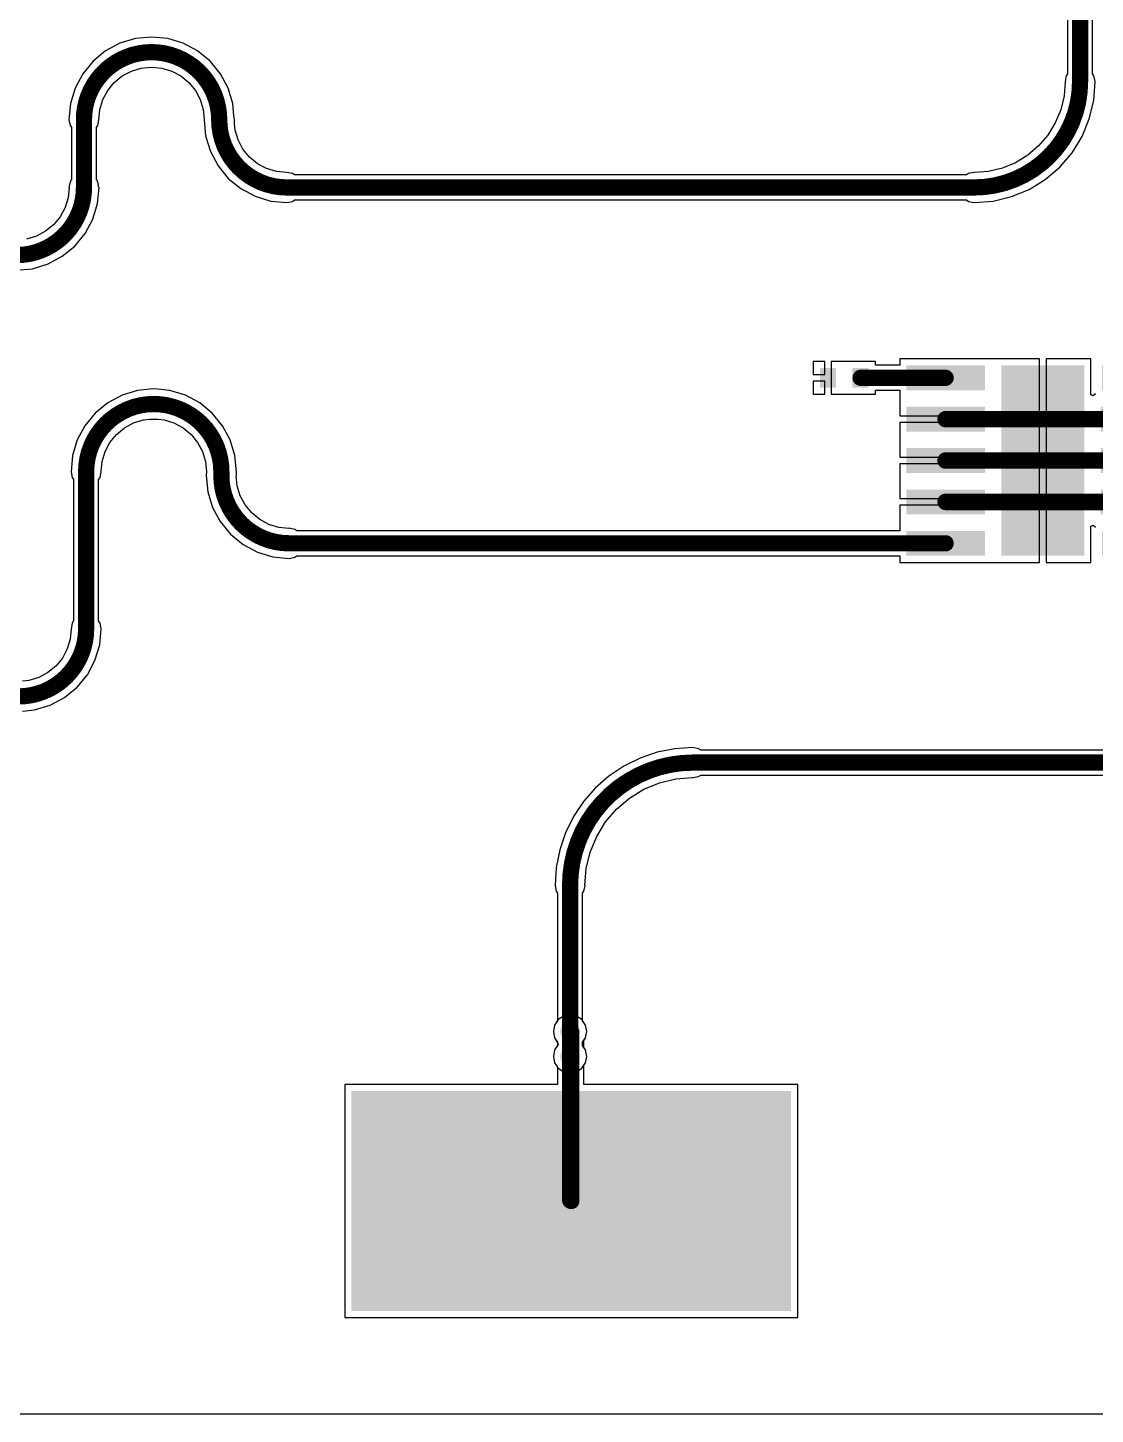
# Model space of a CAD drawing. Header units: millimetres. Extents: x 0.2 to 99.8, y 0.1 to 99.7.
# Drawn here: x 33.35 to 66.13, y 0.06 to 42.62 of the extents above; entities that cross this region are included whole.
import ezdxf

# ---------------------------------------------------------------- set-up
doc = ezdxf.new("R2010")
doc.units = ezdxf.units.MM
for name, color, linetype in [('BottomLayer', 5, 'Continuous'), ('TopLayer', 1, 'Continuous'), ('ViaHoleLayer', 16, 'Continuous')]:
    doc.layers.add(name, color=color, linetype=linetype)

# ---------------------------------------------------------------- blocks, each defined once
blk = doc.blocks.new('ANTENNA_PAD_1')
at = {"layer": 'TopLayer'}
blk.add_hatch(color=1, dxfattribs=at).paths.add_polyline_path([(-6.71199953, 3.3749996), (6.78800141, 3.3749996), (6.78800141, -3.3749996), (-6.71199953, -3.3749996)])
blk = doc.blocks.new('SM1L_MNC_B_5')
at = {"layer": 'BottomLayer'}
for points in [[(-4.191, 2.921), (-1.778, 2.921), (-1.778, 2.159), (-4.191, 2.159)], [(-1.27, 2.921), (1.27, 2.921), (1.27, -2.921), (-1.27, -2.921)], [(1.81600094, 2.921), (4.22900094, 2.921), (4.22900094, 2.159), (1.81600094, 2.159)], [(-4.191, 1.651), (-1.778, 1.651), (-1.778, 0.889), (-4.191, 0.889)], [(1.778, 1.651), (4.191, 1.651), (4.191, 0.889), (1.778, 0.889)], [(-4.191, 0.3809999999999999), (-1.778, 0.3809999999999999), (-1.778, -0.3809999999999999), (-4.191, -0.3809999999999999)], [(1.778, 0.3809999999999999), (4.191, 0.3809999999999999), (4.191, -0.3809999999999999), (1.778, -0.3809999999999999)], [(-4.191, -0.889), (-1.778, -0.889), (-1.778, -1.651), (-4.191, -1.651)], [(1.778, -0.889), (4.191, -0.889), (4.191, -1.651), (1.778, -1.651)], [(-4.191, -2.159), (-1.778, -2.159), (-1.778, -2.921), (-4.191, -2.921)], [(1.81600094, -2.159), (4.22900094, -2.159), (4.22900094, -2.921), (1.81600094, -2.921)]]:
    blk.add_hatch(color=5, dxfattribs=at).paths.add_polyline_path(points)
blk = doc.blocks.new('R0402_B_8')
at = {"layer": 'BottomLayer'}
for points in [[(-0.7499985, 0.2999994), (-0.2499995, 0.2999994), (-0.2499995, -0.2999994), (-0.7499985, -0.2999994)], [(0.25000204, 0.2999994), (0.75000104, 0.2999994), (0.75000104, -0.2999994), (0.25000204, -0.2999994)]]:
    blk.add_hatch(color=5, dxfattribs=at).paths.add_polyline_path(points)

msp = doc.modelspace()

# ---------------------------------------------------------------- hatches: boundary and pattern name
at = {"layer": 'BottomLayer'}
h = msp.add_hatch(color=5, dxfattribs=at)
edge = h.paths.add_edge_path()
edge.add_arc((50.0000016, 11.8138067), 0.2999994, 0, 360)
h = msp.add_hatch(color=5, dxfattribs=at)
edge = h.paths.add_edge_path()
edge.add_arc((50.0000016, 11.049), 0.2999994, 0, 360)
at = {"layer": 'TopLayer'}
h = msp.add_hatch(color=1, dxfattribs=at)
edge = h.paths.add_edge_path()
edge.add_arc((50.0000016, 11.8138067), 0.2999994, 0, 360)
h = msp.add_hatch(color=1, dxfattribs=at)
edge = h.paths.add_edge_path()
edge.add_arc((50.0000016, 11.049), 0.2999994, 0, 360)
at = {"layer": 'ViaHoleLayer'}
h = msp.add_hatch(color=16, dxfattribs=at)
edge = h.paths.add_edge_path()
edge.add_arc((50.0000016, 11.8138067), 0.1499997, 0, 360)
h = msp.add_hatch(color=16, dxfattribs=at)
edge = h.paths.add_edge_path()
edge.add_arc((50.0000016, 11.049), 0.1499997, 0, 360)

# ---------------------------------------------------------------- linework, layer by layer
at = {"layer": 'BottomLayer'}
for p, q in [((65.27519076, 46.99753871999999), (65.27519076, 41.20869329999999)), ((66.04280924, 41.20869329999999), (66.04280924, 46.99753871999999)), ((36.1777788, 42.14331678), (35.73841976, 41.90847599999999)), ((36.65450886, 42.28793167999999), (36.1777788, 42.14331678)), ((37.0282724, 42.3247439), (36.65450886, 42.28793167999999)), ((37.15028892, 42.33676572), (37.0282724, 42.3247439)), ((37.15029908, 42.33676826), (37.15028892, 42.33676826)), ((37.15028892, 42.33676826), (37.15028892, 42.33676572)), ((37.15030161999999, 42.33676572), (37.15029908, 42.33676826)), ((37.27231305999999, 42.32474644), (37.15030161999999, 42.33676572)), ((37.64608167999999, 42.28793167999999), (37.27231305999999, 42.32474644)), ((38.12281174, 42.14331678), (37.64608167999999, 42.28793167999999)), ((38.56217078, 41.90847599999999), (38.12281174, 42.14331678)), ((35.73841976, 41.90847599999999), (35.3533202, 41.59243142)), ((38.94727034, 41.59243142), (38.56217078, 41.90847599999999)), ((35.3533202, 41.59243142), (35.03727562, 41.20733186)), ((36.25088508, 41.14151792), (36.53077022, 41.29111884)), ((36.53077022, 41.29111884), (36.83446278, 41.3832421)), ((36.83446278, 41.3832421), (37.02669506, 41.40217525999999)), ((37.02669506, 41.40217525999999), (37.15029146, 41.41038454)), ((37.15029146, 41.41038454), (37.27389547999999, 41.40217525999999)), ((37.27389547999999, 41.40217525999999), (37.46612776, 41.3832421)), ((37.46612776, 41.3832421), (37.76982031999999, 41.29111884)), ((37.76982031999999, 41.29111884), (38.04970546, 41.14151792)), ((39.26331492, 41.20733186), (38.94727034, 41.59243142)), ((35.03727562, 41.20733186), (34.80243484, 40.76797282)), ((35.8042337, 40.69486654), (36.00556426, 40.94018736)), ((36.00556426, 40.94018736), (36.25088508, 41.14151792)), ((38.04970546, 41.14151792), (38.29502627999999, 40.94018736)), ((38.29502627999999, 40.94018736), (38.49635684, 40.69486654)), ((39.4981557, 40.76797282), (39.26331492, 41.20733186)), ((65.20189652, 40.96362139999999), (65.167891, 40.5315166)), ((65.19749723999999, 40.9683839), (65.1974947, 40.9683839)), ((65.1974947, 40.9683839), (65.20189652, 40.96362139999999)), ((65.23262797999999, 41.14499264), (65.19749723999999, 40.9683839)), ((65.27519076, 41.20869329999999), (65.23262797999999, 41.14499264)), ((66.08537202, 41.14499264), (66.04280924, 41.20869329999999)), ((66.0773634, 40.38747066), (66.1230834, 40.9683839)), ((66.12050276, 40.9683839), (66.08537202, 41.14499264)), ((66.1230834, 40.9683839), (66.12050276, 40.9683839)), ((34.80243484, 40.76797282), (34.65781994, 40.29124276)), ((35.65463278, 40.41498139999999), (35.8042337, 40.69486654)), ((38.49635684, 40.69486654), (38.64595775999999, 40.41498139999999)), ((39.6427706, 40.29124276), (39.4981557, 40.76797282)), ((65.167891, 40.5315166), (65.06558996, 40.1054062)), ((34.65781994, 40.29124276), (34.60898844, 39.79545762)), ((35.53179076, 39.79940223999999), (35.56250952, 40.11128884)), ((35.56250952, 40.11128884), (35.65463278, 40.41498139999999)), ((38.64595775999999, 40.41498139999999), (38.73808102, 40.11128884)), ((38.73808102, 40.11128884), (38.75688464, 39.92037482)), ((39.67945328, 39.91880002), (39.6427706, 40.29124276)), ((65.06558996, 40.1054062), (64.89789154, 39.70054543999999)), ((65.94133369999999, 39.82086016), (66.0773634, 40.38747066)), ((34.60898844, 39.79545762), (34.61235902, 39.79545762)), ((34.61235902, 39.79545762), (34.64748976, 39.61884887999999)), ((34.64748976, 39.61884887999999), (34.69005254, 39.55514822)), ((35.45767102, 39.55514822), (35.5002338, 39.61884887999999)), ((35.5002338, 39.61884887999999), (35.53536454, 39.79545762)), ((35.53536707999999, 39.79545762), (35.53179076, 39.79940223999999)), ((35.53536454, 39.79545762), (35.53536707999999, 39.79545762)), ((38.75688464, 39.92037482), (38.76185287999999, 39.79543222)), ((38.76185287999999, 39.79543222), (38.77400424, 39.67208982)), ((38.77400424, 39.67208982), (38.81068691999999, 39.29964708)), ((39.69160463999999, 39.79545762), (39.67945328, 39.91880002)), ((39.69657288, 39.67051502), (39.69160463999999, 39.79545762)), ((39.7153765, 39.479601), (39.69657288, 39.67051502)), ((64.89789154, 39.70054543999999), (64.66892324, 39.32690128)), ((65.71833948, 39.28250462), (65.94133369999999, 39.82086016)), ((34.69005254, 39.55514822), (34.69005254, 37.959284)), ((35.45767102, 37.959284), (35.45767102, 39.55514822)), ((38.81068691999999, 39.29964708), (38.95530182, 38.82291702)), ((39.80749976, 39.17590844), (39.7153765, 39.479601)), ((39.95710068, 38.8960233), (39.80749976, 39.17590844)), ((64.66892324, 39.32690128), (64.38432132, 38.99367868)), ((65.41387476, 38.78566284), (65.71833948, 39.28250462)), ((38.95530182, 38.82291702), (39.19014259999999, 38.38355798)), ((40.15843124, 38.65070248), (39.95710068, 38.8960233)), ((64.38432132, 38.99367868), (64.05109872, 38.70907675999999)), ((65.03543508, 38.34256492), (65.41387476, 38.78566284)), ((39.19014259999999, 38.38355798), (39.50618718, 37.99845842)), ((40.40375206, 38.44937192), (40.15843124, 38.65070248)), ((40.6836372, 38.299771), (40.40375206, 38.44937192)), ((63.2725938, 38.31241004), (62.8464834, 38.210109)), ((63.67745456, 38.48010846), (63.2725938, 38.31241004)), ((64.05109872, 38.70907675999999), (63.67745456, 38.48010846)), ((64.59233716, 37.96412523999999), (65.03543508, 38.34256492)), ((34.64748976, 37.89558333999999), (34.61235902, 37.7189746)), ((34.69005254, 37.959284), (34.64748976, 37.89558333999999)), ((35.5002338, 37.89558333999999), (35.45767102, 37.959284)), ((35.53536454, 37.7189746), (35.5002338, 37.89558333999999)), ((39.50618718, 37.99845842), (39.89128674, 37.68241384)), ((40.98732976, 38.20764774), (40.6836372, 38.299771)), ((41.29921636, 38.17692898), (40.98732976, 38.20764774)), ((41.30316098, 38.1805053), (41.29921636, 38.17692898)), ((41.30316098, 38.18050276), (41.30316098, 38.1805053)), ((41.47976971999999, 38.14537202), (41.30316098, 38.18050276)), ((41.54347038, 38.10280924), (41.47976971999999, 38.14537202)), ((62.1693067, 38.10280924), (41.54347038, 38.10280924)), ((62.23300735999999, 38.14537202), (62.1693067, 38.10280924)), ((62.4096161, 38.18050276), (62.23300735999999, 38.14537202)), ((62.4143786, 38.17610347999999), (62.4096161, 38.1805053)), ((62.4096161, 38.1805053), (62.4096161, 38.18050276)), ((62.8464834, 38.210109), (62.4143786, 38.17610347999999)), ((64.09549538, 37.65966052), (64.59233716, 37.96412523999999)), ((34.6159328, 37.71502998), (34.58521404, 37.40314338)), ((34.61235902, 37.7189746), (34.61235648, 37.7189746)), ((34.61235648, 37.7189746), (34.6159328, 37.71502998)), ((35.48990362, 37.22318946), (35.53873512, 37.7189746)), ((35.53873512, 37.7189746), (35.53536454, 37.7189746)), ((39.89128674, 37.68241384), (40.33064578, 37.44757306)), ((63.55713983999999, 37.4366663), (64.09549538, 37.65966052)), ((34.49309078, 37.09945082), (34.34348986, 36.81956568)), ((34.58521404, 37.40314338), (34.49309078, 37.09945082)), ((35.34528872, 36.7464594), (35.48990362, 37.22318946)), ((40.33064578, 37.44757306), (40.80737584, 37.30295816)), ((40.80737584, 37.30295816), (41.30316098, 37.25412666)), ((41.30316098, 37.25749724), (41.47976971999999, 37.29262798)), ((41.30316098, 37.25412666), (41.30316098, 37.25749724)), ((41.47976971999999, 37.29262798), (41.54347038, 37.33519076)), ((41.54347038, 37.33519076), (62.1693067, 37.33519076)), ((62.1693067, 37.33519076), (62.23300735999999, 37.29262798)), ((62.23300735999999, 37.29262798), (62.4096161, 37.25749724)), ((62.4096161, 37.25491659999999), (62.99052934, 37.3006366)), ((62.4096161, 37.25749724), (62.4096161, 37.25491659999999)), ((62.99052934, 37.3006366), (63.55713983999999, 37.4366663)), ((34.34348986, 36.81956568), (34.1421593, 36.57424486)), ((35.11044794, 36.30710036), (35.34528872, 36.7464594)), ((33.61695334, 36.22331338), (33.31326077999999, 36.13119012)), ((33.89683848, 36.3729143), (33.61695334, 36.22331338)), ((34.1421593, 36.57424486), (33.89683848, 36.3729143)), ((34.79440336, 35.9220008), (35.11044794, 36.30710036)), ((34.4093038, 35.60595622), (34.79440336, 35.9220008)), ((33.4932147, 35.22650054), (33.96994476, 35.37111544)), ((33.96994476, 35.37111544), (34.4093038, 35.60595622)), ((33.11945116, 35.18968831999999), (33.4932147, 35.22650054)), ((57.81840099999999, 32.3801994), (57.4668015, 32.3801994)), ((57.4668015, 32.3801994), (57.4668015, 31.9786)), ((57.81840099999999, 31.9786), (57.81840099999999, 32.3801994)), ((58.33979949999999, 32.3801994), (58.021601, 32.3801994)), ((58.021601, 32.3801994), (58.021601, 31.877)), ((58.3732005, 32.38020194), (58.33979949999999, 32.3801994)), ((58.46680204, 32.38020194), (58.3732005, 32.38020194)), ((58.50020304, 32.3801994), (58.46680204, 32.38020194)), ((59.37320104, 32.3801994), (58.50020304, 32.3801994)), ((59.37320104, 32.26080924), (59.37320104, 32.3801994)), ((62.91579746, 32.4612), (60.12179999999999, 32.4612)), ((60.12179999999999, 32.4612), (60.12179999999999, 32.26080924)), ((62.9412, 32.46120254), (62.91579746, 32.4612)), ((63.0428, 32.46120254), (62.9412, 32.46120254)), ((63.06820253999999, 32.4612), (63.0428, 32.46120254)), ((64.4144, 32.4612), (63.06820253999999, 32.4612)), ((64.4144, 29.337), (64.4144, 32.4612)), ((65.9892, 32.4612), (64.6176, 32.4612)), ((64.6176, 32.4612), (64.6176, 29.337)), ((65.9892, 31.35249254), (65.9892, 32.4612)), ((57.4668015, 31.9786), (57.81840099999999, 31.9786)), ((60.12179999999999, 32.26080924), (59.37320104, 32.26080924)), ((37.0952776, 31.52516936), (36.72151406, 31.48835714)), ((37.21729412, 31.53719118), (37.0952776, 31.52516936)), ((37.21730428, 31.53719372), (37.21729412, 31.53719372)), ((37.21729412, 31.53719372), (37.21729412, 31.53719118)), ((37.21730682, 31.53719118), (37.21730428, 31.53719372)), ((37.33931826, 31.5251719), (37.21730682, 31.53719118)), ((37.71308688, 31.48835714), (37.33931826, 31.5251719)), ((57.81840099999999, 31.77539999999999), (57.4668015, 31.77539999999999)), ((57.4668015, 31.77539999999999), (57.4668015, 31.3738006)), ((57.81840099999999, 31.3738006), (57.81840099999999, 31.77539999999999)), ((58.021601, 31.877), (58.021601, 31.3738006)), ((59.37320104, 31.3738006), (59.37320104, 31.49319076)), ((59.37320104, 31.49319076), (60.12179999999999, 31.49319076)), ((60.12179999999999, 31.49319076), (60.12179999999999, 31.31820254)), ((35.80542496, 31.10890146), (35.4203254, 30.79285688)), ((36.244784, 31.34374224), (35.80542496, 31.10890146)), ((36.72151406, 31.48835714), (36.244784, 31.34374224)), ((38.18981694, 31.34374224), (37.71308688, 31.48835714)), ((38.62917598, 31.10890146), (38.18981694, 31.34374224)), ((39.01427554, 30.79285688), (38.62917598, 31.10890146)), ((57.4668015, 31.3738006), (57.81840099999999, 31.3738006)), ((58.021601, 31.3738006), (58.33979949999999, 31.3738006)), ((58.33979949999999, 31.3738006), (58.3732005, 31.37379806)), ((58.3732005, 31.37379806), (58.46680204, 31.37379806)), ((58.46680204, 31.37379806), (58.50020304, 31.3738006)), ((58.50020304, 31.3738006), (59.37320104, 31.3738006)), ((60.12179999999999, 31.31820254), (60.12179746, 31.2928)), ((60.12179746, 31.2928), (60.12179746, 31.1912)), ((60.12179746, 31.1912), (60.12179999999999, 31.16579746)), ((60.12179999999999, 31.16579746), (60.12179999999999, 30.7086)), ((66.06444241999999, 31.32411058), (65.9892, 31.35249254)), ((66.1287984, 31.37983564), (66.06444241999999, 31.32411058)), ((35.4203254, 30.79285688), (35.10428082, 30.40775732)), ((39.33032012, 30.40775732), (39.01427554, 30.79285688)), ((60.12179999999999, 30.7086), (61.53149999999999, 30.7086)), ((61.53149999999999, 30.7086), (61.53149999999999, 30.5054)), ((35.10428082, 30.40775732), (34.86944004, 29.96839828)), ((36.07256946, 30.14061282), (36.31789028, 30.34194338)), ((36.31789028, 30.34194338), (36.59777542, 30.4915443)), ((36.59777542, 30.4915443), (36.90146798, 30.58366756)), ((36.90146798, 30.58366756), (37.09370026, 30.60260072)), ((37.09370026, 30.60260072), (37.21729666, 30.61081)), ((37.21729666, 30.61081), (37.34090068, 30.60260072)), ((37.34090068, 30.60260072), (37.53313296, 30.58366756)), ((37.53313296, 30.58366756), (37.83682552, 30.4915443)), ((37.83682552, 30.4915443), (38.11671066, 30.34194338)), ((38.11671066, 30.34194338), (38.36203148, 30.14061282)), ((39.5651609, 29.96839828), (39.33032012, 30.40775732)), ((61.53149999999999, 30.5054), (60.12179999999999, 30.5054)), ((60.12179999999999, 30.5054), (60.12179999999999, 30.04820254)), ((34.86944004, 29.96839828), (34.72482514, 29.49166822)), ((35.72163798, 29.61540686), (35.8712389, 29.895292)), ((35.8712389, 29.895292), (36.07256946, 30.14061282)), ((38.36203148, 30.14061282), (38.56336204, 29.895292)), ((38.56336204, 29.895292), (38.71296296, 29.61540686)), ((39.7097758, 29.49166822), (39.5651609, 29.96839828)), ((60.12179999999999, 30.04820254), (60.12179746, 30.0228)), ((60.12179746, 30.0228), (60.12179746, 29.9212)), ((60.12179746, 29.9212), (60.12179999999999, 29.89579746)), ((60.12179999999999, 29.89579746), (60.12179999999999, 29.4386)), ((34.72482514, 29.49166822), (34.67599363999999, 28.99588308)), ((35.62951472, 29.3117143), (35.72163798, 29.61540686)), ((38.71296296, 29.61540686), (38.80508622, 29.3117143)), ((39.7586073, 28.99588816), (39.7097758, 29.49166822)), ((60.12179999999999, 29.4386), (61.53149999999999, 29.4386)), ((61.53149999999999, 29.4386), (61.53149999999999, 29.2354)), ((34.67599363999999, 28.99588308), (34.67936422, 28.99588308)), ((34.67936422, 28.99588308), (34.71449496, 28.81927434)), ((35.567239, 28.81927434), (35.60236974, 28.99588308)), ((35.59879596, 28.9998277), (35.62951472, 29.3117143)), ((35.60237228, 28.99588308), (35.59879596, 28.9998277)), ((35.60236974, 28.99588308), (35.60237228, 28.99588308)), ((38.80508622, 29.3117143), (38.83580498, 28.9998277)), ((38.83222358, 28.99588308), (38.82885554, 28.87342714)), ((38.83580498, 28.9998277), (38.83222358, 28.99588308)), ((39.75524434, 28.87343222), (39.75861238, 28.99588816)), ((39.75861238, 28.99588816), (39.7586073, 28.99588816)), ((61.53149999999999, 29.2354), (60.12179999999999, 29.2354)), ((60.12179999999999, 29.2354), (60.12179999999999, 28.77820254)), ((64.4144, 26.2128), (64.4144, 29.337)), ((64.6176, 29.337), (64.6176, 26.2128)), ((34.71449496, 28.81927434), (34.75705774, 28.75557368)), ((34.75705774, 28.75557368), (34.75705774, 24.41401264)), ((35.52467622, 28.75557368), (35.567239, 28.81927434)), ((35.52467622, 24.41401264), (35.52467622, 28.75557368)), ((38.82885554, 28.87342714), (38.82886062, 28.87342714)), ((38.82886062, 28.87342714), (38.87769212, 28.37764708)), ((39.75166294, 28.8694876), (39.75524434, 28.87343222)), ((39.78238169999999, 28.557601), (39.75166294, 28.8694876)), ((39.87450496, 28.25390844), (39.78238169999999, 28.557601)), ((60.12179999999999, 28.77820254), (60.12179746, 28.7528)), ((60.12179746, 28.7528), (60.12179746, 28.6512)), ((60.12179746, 28.6512), (60.12179999999999, 28.62579746)), ((60.12179999999999, 28.62579746), (60.12179999999999, 28.1686)), ((38.87769212, 28.37764708), (39.02230702, 27.90091702)), ((40.02410587999999, 27.9740233), (39.87450496, 28.25390844)), ((60.12179999999999, 28.1686), (61.53149999999999, 28.1686)), ((61.53149999999999, 28.1686), (61.53149999999999, 27.9654)), ((39.02230702, 27.90091702), (39.2571478, 27.46155798)), ((40.22543644, 27.72870248), (40.02410587999999, 27.9740233)), ((40.47075726, 27.52737192), (40.22543644, 27.72870248)), ((61.53149999999999, 27.9654), (60.12179999999999, 27.9654)), ((60.12179999999999, 27.9654), (60.12179999999999, 27.50820254)), ((39.2571478, 27.46155798), (39.57319238, 27.07645842)), ((40.7506424, 27.377771), (40.47075726, 27.52737192)), ((41.05433496, 27.28564774), (40.7506424, 27.377771)), ((41.36622155999999, 27.25492898), (41.05433496, 27.28564774)), ((41.37016618, 27.2585053), (41.36622155999999, 27.25492898)), ((41.37016618, 27.25850276), (41.37016618, 27.2585053)), ((41.54677492, 27.22337202), (41.37016618, 27.25850276)), ((60.12179999999999, 27.50820254), (60.12179746, 27.4828)), ((60.12179746, 27.4828), (60.12179746, 27.3812)), ((60.12179746, 27.3812), (60.12179999999999, 27.35579745999999)), ((60.12179999999999, 27.35579745999999), (60.12179999999999, 27.18080924)), ((65.9892, 27.32150238), (66.06444495999999, 27.34988942)), ((65.9892, 26.2128), (65.9892, 27.32150238)), ((66.06444495999999, 27.34988942), (66.12880094, 27.29416436)), ((39.57319238, 27.07645842), (39.95829194, 26.76041384)), ((41.61047558, 27.18080924), (41.54677492, 27.22337202)), ((60.12179999999999, 27.18080924), (41.61047558, 27.18080924)), ((39.95829194, 26.76041384), (40.39765097999999, 26.52557306)), ((40.39765097999999, 26.52557306), (40.87438104, 26.38095816)), ((41.54677492, 26.37062798), (41.61047558, 26.41319076)), ((41.61047558, 26.41319076), (60.12179999999999, 26.41319076)), ((60.12179999999999, 26.41319076), (60.12179999999999, 26.2128)), ((40.87438104, 26.38095816), (41.37016618, 26.33212666)), ((41.37016618, 26.33549724), (41.54677492, 26.37062798)), ((41.37016618, 26.33212666), (41.37016618, 26.33549724)), ((60.12179999999999, 26.2128), (62.91579746, 26.2128)), ((62.91579746, 26.2128), (62.9412, 26.21279746)), ((62.9412, 26.21279746), (63.0428, 26.21279746)), ((63.0428, 26.21279746), (63.06820253999999, 26.2128)), ((63.06820253999999, 26.2128), (64.4144, 26.2128)), ((64.6176, 26.2128), (65.9892, 26.2128)), ((34.71449496, 24.35031198), (34.67936422, 24.17370324)), ((34.75705774, 24.41401264), (34.71449496, 24.35031198)), ((35.567239, 24.35031198), (35.52467622, 24.41401264)), ((35.60236974, 24.17370324), (35.567239, 24.35031198)), ((34.65221923999999, 23.85787202), (34.56009598, 23.55417946)), ((34.682938, 24.16975862), (34.65221923999999, 23.85787202)), ((34.67936422, 24.17370324), (34.67936167999999, 24.17370324)), ((34.67936167999999, 24.17370324), (34.682938, 24.16975862)), ((35.55690882, 23.6779181), (35.60574032, 24.17370324)), ((35.60574032, 24.17370324), (35.60236974, 24.17370324)), ((34.56009598, 23.55417946), (34.41049506, 23.27429432)), ((35.41229392, 23.20118804), (35.55690882, 23.6779181)), ((34.2091645, 23.0289735), (33.96384368, 22.82764294)), ((34.41049506, 23.27429432), (34.2091645, 23.0289735)), ((35.17745314, 22.761829), (35.41229392, 23.20118804)), ((33.38026598, 22.58591876), (33.1880337, 22.5669856)), ((33.68395854, 22.67804202), (33.38026598, 22.58591876)), ((33.96384368, 22.82764294), (33.68395854, 22.67804202)), ((34.86140855999999, 22.37672944), (35.17745314, 22.761829)), ((34.476309, 22.06068486), (34.86140855999999, 22.37672944)), ((33.5602199, 21.68122918), (34.03694995999999, 21.82584408)), ((34.03694995999999, 21.82584408), (34.476309, 22.06068486)), ((33.18645636, 21.64441696), (33.5602199, 21.68122918)), ((53.2177371, 20.49149318), (52.67482734, 20.3835)), ((53.77009566, 20.5276958), (53.2177371, 20.49149318)), ((53.77009566, 20.52750276), (53.77009566, 20.5276958)), ((53.9467044, 20.49237202), (53.77009566, 20.52750276)), ((54.01040506, 20.44980924), (53.9467044, 20.49237202)), ((67.86023003999999, 20.44980924), (54.01040506, 20.44980924)), ((52.15066023999999, 20.20557046), (51.654202, 19.9607424)), ((52.67482734, 20.3835), (52.15066023999999, 20.20557046)), ((51.19394637999999, 19.65320936), (50.77776738, 19.28823422)), ((51.654202, 19.9607424), (51.19394637999999, 19.65320936)), ((53.2515191, 19.57007008), (53.76372788, 19.61038242)), ((53.76372788, 19.61038242), (53.77009566, 19.6044947)), ((53.77009566, 19.60449724), (53.9467044, 19.63962798)), ((53.77009566, 19.6044947), (53.77009566, 19.60449724)), ((53.9467044, 19.63962798), (54.01040506, 19.68219076)), ((54.01040506, 19.68219076), (67.86023003999999, 19.68219076)), ((50.77776738, 19.28823422), (50.41279223999999, 18.87205522)), ((51.8216007, 18.97777764), (52.26512787999999, 19.24957288)), ((52.26512787999999, 19.24957288), (52.74571112, 19.44863522)), ((52.74571112, 19.44863522), (53.2515191, 19.57007008)), ((50.41279223999999, 18.87205522), (50.1052592, 18.4117996)), ((51.42605412, 18.63994748), (51.8216007, 18.97777764)), ((50.1052592, 18.4117996), (49.86043114, 17.91534136)), ((51.08822396, 18.2444009), (51.42605412, 18.63994748)), ((49.86043114, 17.91534136), (49.6825016, 17.39117426)), ((50.81642872, 17.80087372), (51.08822396, 18.2444009)), ((50.61736638, 17.32029048), (50.81642872, 17.80087372)), ((49.6825016, 17.39117426), (49.57450842, 16.8482645)), ((50.49593151999999, 16.8144825), (50.61736638, 17.32029048)), ((49.57450842, 16.8482645), (49.5383058, 16.29590594)), ((50.45561918, 16.30227372), (50.49593151999999, 16.8144825)), ((49.5383058, 16.29590594), (49.53849884, 16.29590594)), ((49.53849884, 16.29590594), (49.57362958, 16.1192972)), ((50.42637361999999, 16.1192972), (50.46150435999999, 16.29590594)), ((50.4615069, 16.29590594), (50.45561918, 16.30227372)), ((50.46150435999999, 16.29590594), (50.4615069, 16.29590594)), ((49.57362958, 16.1192972), (49.61619235999999, 16.05559654)), ((49.61619235999999, 16.05559654), (49.61619235999999, 12.14512938)), ((50.38381084, 16.05559654), (50.42637361999999, 16.1192972)), ((50.38381084, 12.14512938), (50.38381084, 16.05559654)), ((49.5259995, 12.01014616), (49.48694446, 11.8138067)), ((49.61619235999999, 12.14512938), (49.5259995, 12.01014616)), ((50.4740037, 12.01014616), (50.38381084, 12.14512938)), ((50.51305874, 11.8138067), (50.4740037, 12.01014616)), ((49.48694446, 11.8138067), (49.5259995, 11.61746724)), ((49.5259995, 11.61746724), (49.61619235999999, 11.48248402)), ((50.38381084, 11.48248402), (50.4740037, 11.61746724)), ((50.4740037, 11.61746724), (50.51305874, 11.8138067)), ((49.5259995, 11.24533946), (49.48694446, 11.049)), ((49.61619235999999, 11.38032268), (49.5259995, 11.24533946)), ((49.61619235999999, 11.48248402), (49.61619235999999, 11.38032268)), ((50.38381084, 11.38032268), (50.38381084, 11.48248402)), ((50.4740037, 11.24533946), (50.38381084, 11.38032268)), ((50.51305874, 11.049), (50.4740037, 11.24533946)), ((49.48694446, 11.049), (49.5259995, 10.85266054)), ((49.5259995, 10.85266054), (49.63721594, 10.68621434)), ((49.63721594, 10.68621434), (49.80366214, 10.5749979)), ((50.19634105999999, 10.5749979), (50.36278726, 10.68621434)), ((50.36278726, 10.68621434), (50.4740037, 10.85266054)), ((50.4740037, 10.85266054), (50.51305874, 11.049)), ((49.80366214, 10.5749979), (50.0000016, 10.53594286)), ((50.0000016, 10.53594286), (50.19634105999999, 10.5749979)), ((89.80879168, 0.0642874), (10.21660644, 0.0642874))]:
    msp.add_line(p, q, dxfattribs=at)
for points, const_width in [([(65.65899999999999, 40.9683839), (65.65899999999999, 47.23784812)], 0.49887378), ([(37.150294, 41.87188984), (37.15029654, 41.87188984)], 0.49887378), ([(35.07386177999999, 37.7189746), (35.07386177999999, 39.79545762)], 0.49887378), ([(39.22672876, 39.79543222), (39.22672876, 39.79545762)], 0.49887378), ([(41.30316098, 37.719), (45.78994398, 37.719)], 0.49887378), ([(45.78994398, 37.719), (62.4096161, 37.719)], 0.49887378), ([(58.92000154, 31.877), (61.53149999999999, 31.877)], 0.49887378), ([(37.2172992, 31.0723153), (37.21730174, 31.0723153)], 0.49887378), ([(61.53149999999999, 30.607), (67.5005, 30.607)], 0.508), ([(61.53149999999999, 29.337), (64.51599999999999, 29.337)], 0.508), ([(64.51599999999999, 29.337), (67.5005, 29.337)], 0.508), ([(35.14086698, 24.17370324), (35.14086698, 28.99588308)], 0.49887378), ([(39.29373396, 28.87343222), (39.29373396, 28.99588308)], 0.49887378), ([(61.53149999999999, 28.067), (67.5005, 28.067)], 0.508), ([(41.37016618, 26.797), (47.02572255999999, 26.797)], 0.49887378), ([(47.02572255999999, 26.797), (61.53149999999999, 26.797)], 0.49887378), ([(53.77009566, 20.066), (68.10053943999999, 20.066)], 0.49887378), ([(50.0000016, 11.8138067), (50.0000016, 16.29590594)], 0.49887378), ([(50.0000016, 11.049), (50.0000016, 11.8138067)], 0.49887378)]:
    msp.add_lwpolyline(points, dxfattribs=dict(at, const_width=const_width))
at = {"layer": 'BottomLayer', "const_width": 0.49887378}
for points in [[(35.07386177999999, 39.79545762, -0.4142135623730951), (37.150294, 41.87188984)], [(37.15029654, 41.87188984, -0.4142135623730951), (39.22672876, 39.79545762)], [(65.65899999999999, 40.9683839, -0.4142135623730951), (62.4096161, 37.719)], [(41.30316098, 37.719, -0.4142135623730951), (39.22672876, 39.79543222)], [(35.07386177999999, 37.7189746, -0.4142135623730951), (32.99742955999999, 35.64254237999999)], [(35.14086698, 28.99588308, -0.4142135623730951), (37.2172992, 31.0723153)], [(37.21730174, 31.0723153, -0.4142135623730951), (39.29373396, 28.99588308)], [(41.37016618, 26.797, -0.4142135623730951), (39.29373396, 28.87343222)], [(35.14086698, 24.17370324, -0.4142135623730951), (33.06443476, 22.09727102)], [(50.0000016, 16.29590594, -0.4142135623730951), (53.77009566, 20.066)]]:
    msp.add_lwpolyline(points, format="xyb", dxfattribs=at)
at = {"layer": 'BottomLayer'}
for points, const_width in [([(37.02557492, 41.87188984, 1), (37.27501308, 41.87188984, 1)], 0.24943562), ([(37.02557492, 41.87188984, 1), (37.27501308, 41.87188984, 1)], 0.24943562), ([(37.02557745999999, 41.87188984, 1), (37.27501562, 41.87188984, 1)], 0.24943562), ([(37.02557745999999, 41.87188984, 1), (37.27501562, 41.87188984, 1)], 0.24943562), ([(65.53428092, 40.9683839, 1), (65.78371908, 40.9683839, 1)], 0.24943562), ([(65.53428092, 40.9683839, 1), (65.78371908, 40.9683839, 1)], 0.24943562), ([(34.9491427, 39.79545762, 1), (35.19858086, 39.79545762, 1)], 0.24943562), ([(34.9491427, 39.79545762, 1), (35.19858086, 39.79545762, 1)], 0.24943562), ([(39.10200967999999, 39.79545762, 1), (39.35144784, 39.79545762, 1)], 0.24943562), ([(39.10200967999999, 39.79545762, 1), (39.35144784, 39.79545762, 1)], 0.24943562), ([(39.10200967999999, 39.79543222, 1), (39.35144784, 39.79543222, 1)], 0.24943562), ([(39.10200967999999, 39.79543222, 1), (39.35144784, 39.79543222, 1)], 0.24943562), ([(34.9491427, 37.7189746, 1), (35.19858086, 37.7189746, 1)], 0.24943562), ([(34.9491427, 37.7189746, 1), (35.19858086, 37.7189746, 1)], 0.24943562), ([(41.1784419, 37.719, 1), (41.42788005999999, 37.719, 1)], 0.24943562), ([(41.1784419, 37.719, 1), (41.42788005999999, 37.719, 1)], 0.24943562), ([(45.6652249, 37.719, 1), (45.91466306, 37.719, 1)], 0.24943562), ([(45.6652249, 37.719, 1), (45.91466306, 37.719, 1)], 0.24943562), ([(62.28489702, 37.719, 1), (62.53433517999999, 37.719, 1)], 0.24943562), ([(62.28489702, 37.719, 1), (62.53433517999999, 37.719, 1)], 0.24943562), ([(58.79528246, 31.877, 1), (59.04472061999999, 31.877, 1)], 0.24943562), ([(61.40678092, 31.877, 1), (61.65621908, 31.877, 1)], 0.24943562), ([(37.09258012, 31.0723153, 1), (37.34201828, 31.0723153, 1)], 0.24943562), ([(37.09258012, 31.0723153, 1), (37.34201828, 31.0723153, 1)], 0.24943562), ([(37.09258266, 31.0723153, 1), (37.34202082, 31.0723153, 1)], 0.24943562), ([(37.09258266, 31.0723153, 1), (37.34202082, 31.0723153, 1)], 0.24943562), ([(61.4045, 30.607, 1), (61.6585, 30.607, 1)], 0.254), ([(61.4045, 29.337, 1), (61.6585, 29.337, 1)], 0.254), ([(64.389, 29.337, 1), (64.643, 29.337, 1)], 0.254), ([(64.389, 29.337, 1), (64.643, 29.337, 1)], 0.254), ([(35.0161479, 28.99588308, 1), (35.26558606, 28.99588308, 1)], 0.24943562), ([(35.0161479, 28.99588308, 1), (35.26558606, 28.99588308, 1)], 0.24943562), ([(39.16901488, 28.99588308, 1), (39.41845304, 28.99588308, 1)], 0.24943562), ([(39.16901488, 28.99588308, 1), (39.41845304, 28.99588308, 1)], 0.24943562), ([(39.16901488, 28.87343222, 1), (39.41845304, 28.87343222, 1)], 0.24943562), ([(39.16901488, 28.87343222, 1), (39.41845304, 28.87343222, 1)], 0.24943562), ([(61.4045, 28.067, 1), (61.6585, 28.067, 1)], 0.254), ([(41.24544709999999, 26.797, 1), (41.49488526, 26.797, 1)], 0.24943562), ([(41.24544709999999, 26.797, 1), (41.49488526, 26.797, 1)], 0.24943562), ([(46.90100348, 26.797, 1), (47.15044164, 26.797, 1)], 0.24943562), ([(46.90100348, 26.797, 1), (47.15044164, 26.797, 1)], 0.24943562), ([(61.40678092, 26.797, 1), (61.65621908, 26.797, 1)], 0.24943562), ([(35.0161479, 24.17370324, 1), (35.26558606, 24.17370324, 1)], 0.24943562), ([(35.0161479, 24.17370324, 1), (35.26558606, 24.17370324, 1)], 0.24943562), ([(53.64537657999999, 20.066, 1), (53.89481473999999, 20.066, 1)], 0.24943562), ([(53.64537657999999, 20.066, 1), (53.89481473999999, 20.066, 1)], 0.24943562), ([(49.87528252, 16.29590594, 1), (50.12472068, 16.29590594, 1)], 0.24943562), ([(49.87528252, 16.29590594, 1), (50.12472068, 16.29590594, 1)], 0.24943562), ([(49.87528252, 11.8138067, 1), (50.12472068, 11.8138067, 1)], 0.24943562), ([(49.87528252, 11.8138067, 1), (50.12472068, 11.8138067, 1)], 0.24943562), ([(49.87528252, 11.049, 1), (50.12472068, 11.049, 1)], 0.24943562)]:
    msp.add_lwpolyline(points, format="xyb", close=True, dxfattribs=dict(at, const_width=const_width))
at = {"layer": 'TopLayer'}
for p, q in [((49.5259995, 12.01014616), (49.48694446, 11.8138067)), ((49.63721594, 12.17659236), (49.5259995, 12.01014616)), ((49.80366214, 12.2878088), (49.63721594, 12.17659236)), ((50.0000016, 12.32686384), (49.80366214, 12.2878088)), ((50.19634105999999, 12.2878088), (50.0000016, 12.32686384)), ((50.36278726, 12.17659236), (50.19634105999999, 12.2878088)), ((50.4740037, 12.01014616), (50.36278726, 12.17659236)), ((50.51305874, 11.8138067), (50.4740037, 12.01014616)), ((49.48694446, 11.8138067), (49.5259995, 11.61746724)), ((49.5259995, 11.61746724), (49.58510021999999, 11.52901936)), ((49.58510021999999, 11.52901936), (49.63721594, 11.41178312)), ((50.42181177999999, 11.53549636), (50.46437456, 11.59919702)), ((50.42181177999999, 11.32344954), (50.42181177999999, 11.53549636)), ((50.46437456, 11.59919702), (50.46546676, 11.60469104)), ((50.46546676, 11.60469104), (50.4740037, 11.61746724)), ((50.4740037, 11.61746724), (50.51305874, 11.8138067)), ((49.5259995, 11.24533946), (49.48694446, 11.049)), ((49.63721594, 11.41178312), (49.5259995, 11.24533946)), ((50.4740037, 11.24533946), (50.42181177999999, 11.32344954)), ((50.51305874, 11.049), (50.4740037, 11.24533946)), ((49.48694446, 11.049), (49.5259995, 10.85266054)), ((49.5259995, 10.85266054), (49.61619235999999, 10.71767732)), ((49.61619235999999, 10.71767732), (49.61619235999999, 10.18819908)), ((50.42181177999999, 10.77455046), (50.4740037, 10.85266054)), ((50.42181177999999, 10.18819908), (50.42181177999999, 10.77455046)), ((50.4740037, 10.85266054), (50.51305874, 11.049)), ((49.61619235999999, 10.18819908), (43.08480333999999, 10.18819908)), ((43.08480333999999, 10.18819908), (43.08480333999999, 3.03179988)), ((56.99120173999999, 10.18819908), (50.42181177999999, 10.18819908)), ((56.99120173999999, 3.03179988), (56.99120173999999, 10.18819908)), ((43.08480333999999, 3.03179988), (56.99120173999999, 3.03179988)), ((89.80879168, 0.0642874), (10.21660644, 0.0642874))]:
    msp.add_line(p, q, dxfattribs=at)
at = {"layer": 'TopLayer', "const_width": 0.49887378}
for points in [[(50.0000016, 11.8138067, -0.4142135623730951), (50.03800254, 11.77580576)], [(50.03800254, 6.609999479999999, -0.4142135623730951), (50.0000016, 6.648000419999999)]]:
    msp.add_lwpolyline(points, format="xyb", dxfattribs=at)
at = {"layer": 'TopLayer', "const_width": 0.24943562}
for points in [[(49.87528252, 11.8138067, 1), (50.12472068, 11.8138067, 1)], [(49.91328346, 11.77580576, 1), (50.16272161999999, 11.77580576, 1)], [(49.91328346, 11.77580576, 1), (50.16272161999999, 11.77580576, 1)], [(49.87528252, 11.049, 1), (50.12472068, 11.049, 1)], [(49.87528252, 6.648000419999999, 1), (50.12472068, 6.648000419999999, 1)], [(49.87528252, 6.648000419999999, 1), (50.12472068, 6.648000419999999, 1)], [(49.91328346, 6.609999479999999, 1), (50.16272161999999, 6.609999479999999, 1)], [(49.91328346, 6.609999479999999, 1), (50.16272161999999, 6.609999479999999, 1)]]:
    msp.add_lwpolyline(points, format="xyb", close=True, dxfattribs=at)
at = {"layer": 'TopLayer', "const_width": 0.49887378}
for points in [[(50.03800254, 6.609999479999999), (50.03800254, 11.77580576)], [(50.0000016, 6.648000419999999), (50.0000016, 11.049)]]:
    msp.add_lwpolyline(points, dxfattribs=at)

# ---------------------------------------------------------------- block references
for name, p in [('R0402_B_8', (58.41999999999999, 31.877)), ('SM1L_MNC_B_5', (64.51599999999999, 29.337)), ('ANTENNA_PAD_1', (50.0000016, 6.609999479999999))]:
    msp.add_blockref(name, p)

doc.saveas('drawing.dxf')
